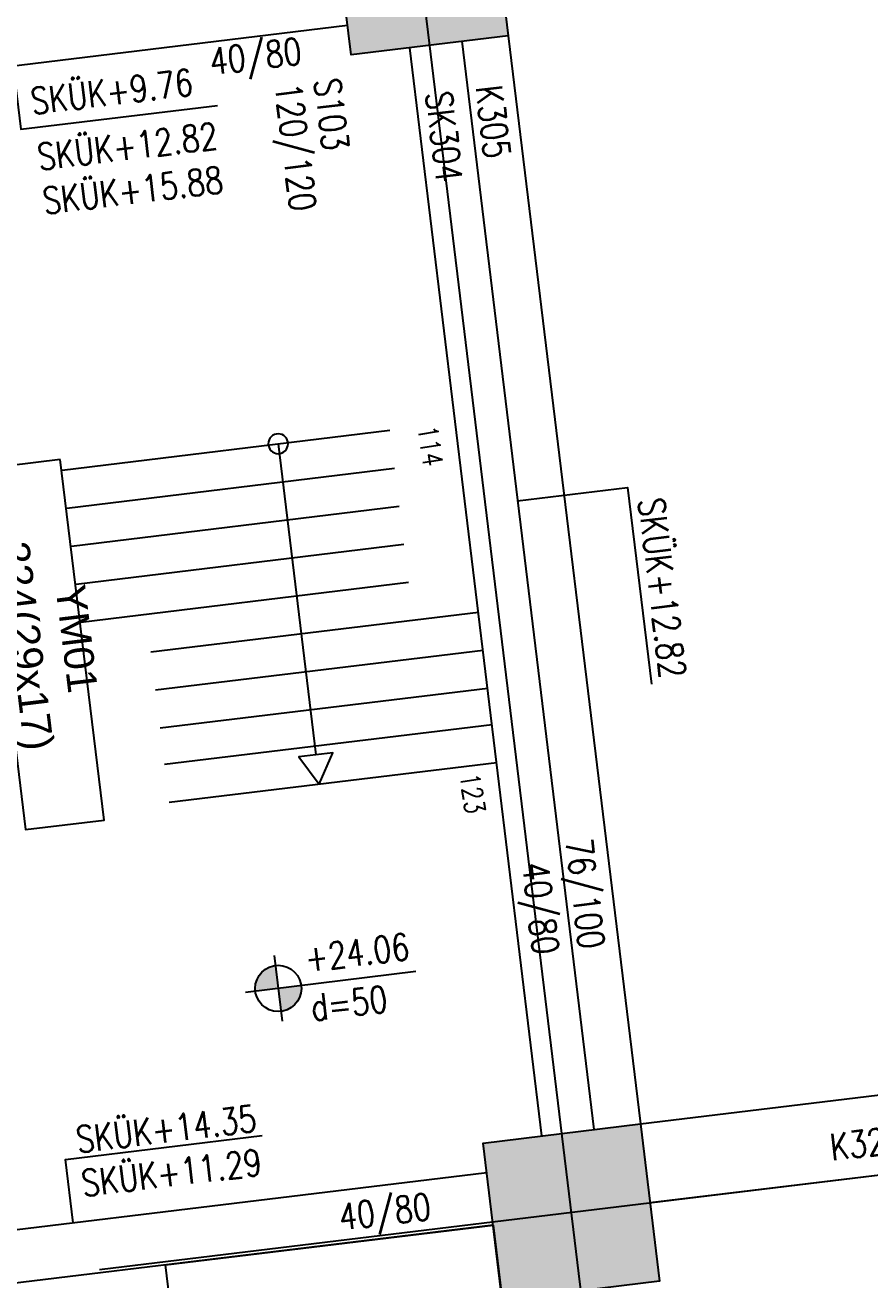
# Model space of a CAD drawing. Header units: millimetres. Extents: x 400382 to 401276, y 4543898 to 4544126.
# Drawn here: x 400465.78 to 400472.18, y 4544067.53 to 4544077.03 of the extents above; entities that cross this region are included whole.
import ezdxf
from ezdxf.enums import TextEntityAlignment as Align

# ---------------------------------------------------------------- set-up
doc = ezdxf.new("R2010")
doc.units = ezdxf.units.MM
for name, pattern in [('AKS', [3, 2.5, -0.25, 0, -0.25]), ('CIZGI', [0.4, 0.25, -0.15]), ('CONTINU', [0]), ('HIDDEN', [0.375, 0.25, -0.125])]:
    doc.linetypes.add(name, pattern=pattern)
for name, color, linetype in [('aks prota', 2, 'AKS'), ('kiriş boyutu prota', 6, 'Continuous'), ('kiriş prota', 6, 'Continuous'), ('kolon prota', 1, 'Continuous'), ('kolon tarama prota', 252, 'Continuous'), ('lkolon prota', 4, 'Continuous'), ('merdiven prota', 2, 'Continuous'), ('metraj prota', 2, 'Continuous'), ('not prota', 2, 'Continuous'), ('PRT-MI-ad_dim', 8, 'Continuous'), ('prt-s-taxis', 7, 'Continuous'), ('st-s_level (kot)', 6, 'Continuous'), ('st-s_levelmark (kot işareti)', 4, 'Continuous'), ('st_s_not çizgisi', 4, 'CIZGI'), ('temel prota', 6, 'Continuous'), ('tkolon prota', 6, 'Continuous'), ('tnot prota', 4, 'Continuous')]:
    doc.layers.add(name, color=color, linetype=linetype)
doc.styles.add('OLCU', font='romanstw.shx')
doc.styles.add('PRT-MI-a_Arial', font='Arial.ttf', dxfattribs={"height": 30})
doc.styles.add('TKIRIS', font='romanstw.shx')
doc.styles.add('tkolon', font='romanstw.shx')
doc.styles.add('TNOT', font='romanstw.shx', dxfattribs={"width": 0.8, "height": 250})

# ---------------------------------------------------------------- blocks, each defined once
blk = doc.blocks.new('PLAN_KOT')
at = {"layer": 'st-s_levelmark (kot işareti)'}
h = blk.add_hatch(color=256, dxfattribs=at)
h.paths.add_polyline_path([(0, 17.5, 0.414214), (-17.5, 0), (0, 0)])
h.paths.add_polyline_path([(17.5, 0), (0, 0), (0, -17.5, 0.414214)])
for p, q in [((0, 25), (0, -25)), ((105, 0), (-25, 0))]:
    blk.add_line(p, q, dxfattribs=at)
blk.add_circle((0, 0), 17.5, dxfattribs=at)
at = {"layer": 'st-s_level (kot)', "color": 6, "style": 'OLCU', "width": 0.8}
for tag, p in [('KOT', (22.67, 9.78)), ('DÖŞEME_KALINLIĞI', (22.67, -27.63))]:
    blk.add_attdef(tag, p, '', height=20, dxfattribs=at)
blk = doc.blocks.new('Stair_Anotation')
at = {"color": 0, "style": 'PRT-MI-a_Arial'}
blk.add_attdef('M.ADI', text='', height=0.2, dxfattribs=at).set_placement((0, 0), align=Align.BOTTOM_CENTER)
blk.add_attdef('BAS.SAYI-(EN-RIHT)', text='', height=0.2, dxfattribs=at).set_placement((0, -0.08), align=Align.TOP_CENTER)
blk = doc.blocks.new('*U86')
at = {"layer": 'metraj prota', "color": 4}
blk.add_lwpolyline([(-259.64, 0), (-237.14, 12.99), (-237.14, -12.99)], close=True, dxfattribs=at)
blk.add_lwpolyline([(0, 0), (-237.14, 0)], dxfattribs=at)
blk.add_circle((0, 0), 7.5, dxfattribs=at)

msp = doc.modelspace()

# ---------------------------------------------------------------- hatches: boundary and pattern name
at = {"layer": 'kolon tarama prota'}
h = msp.add_hatch(color=256, dxfattribs=at)
h.dxf.hatch_style = 1
h.paths.add_polyline_path([(400469.29681, 4544078.13713), (400469.44148, 4544076.94588), (400468.25023, 4544076.80122), (400468.10557, 4544077.99247)])
h = msp.add_hatch(color=256, dxfattribs=at)
h.dxf.hatch_style = 1
h.paths.add_polyline_path([(400470.44206, 4544068.70641), (400470.58673, 4544067.51517), (400469.39548, 4544067.3705), (400469.25081, 4544068.56175)])

# ---------------------------------------------------------------- linework, layer by layer
at = {"layer": 'aks prota', "ltscale": 10}
for p, q in [((400478.19815, 4543999.86073), (400465.80236, 4544101.93564)), ((400436.46455, 4544063.97584), (400482.82396, 4544069.60564))]:
    msp.add_line(p, q, dxfattribs=at)
at = {"layer": 'kiriş prota'}
for p, q in [((400469.08911, 4544076.90309), (400470.0897, 4544068.66362)), ((400468.69203, 4544076.85487), (400469.69261, 4544068.6154)), ((400470.44206, 4544068.70641), (400479.27716, 4544069.77933)), ((400470.51439, 4544068.11079), (400472.99616, 4544068.41217))]:
    msp.add_line(p, q, dxfattribs=at)
for points in [[(400462.56468, 4544076.3374), (400468.22311, 4544077.02455)], [(400469.44148, 4544076.94588), (400470.44206, 4544068.70641)], [(400466.04861, 4544073.73703), (400465.45299, 4544073.6647), (400465.78451, 4544070.93471), (400466.38014, 4544071.00704), (400466.04861, 4544073.73703)], [(400469.27812, 4544068.33693), (400463.61969, 4544067.64978)], [(400469.32634, 4544067.93984), (400463.66791, 4544067.25269)]]:
    msp.add_lwpolyline(points, dxfattribs=at)
msp.add_lwpolyline([(400469.32634, 4544067.93984), (400469.68722, 4544064.96815), (400467.20545, 4544064.66677), (400466.84457, 4544067.63846)], close=True, dxfattribs=at)
at = {"layer": 'kolon prota', "color": 1}
for points in [[(400469.29681, 4544078.13713), (400469.44148, 4544076.94588), (400468.25023, 4544076.80122), (400468.10557, 4544077.99247)], [(400470.44206, 4544068.70641), (400470.58673, 4544067.51517), (400469.39548, 4544067.3705), (400469.25081, 4544068.56175)]]:
    msp.add_lwpolyline(points, close=True, dxfattribs=at)
at = {"layer": 'merdiven prota', "linetype": 'HIDDEN', "ltscale": 10}
for p, q in [((400466.06328, 4544073.65736), (400469.0414, 4544074.01901)), ((400466.09824, 4544073.36947), (400469.07636, 4544073.73113)), ((400466.1332, 4544073.08159), (400469.11132, 4544073.44324)), ((400466.16816, 4544072.7937), (400469.14628, 4544073.15536)), ((400466.20312, 4544072.50582), (400469.18124, 4544072.86747))]:
    msp.add_line(p, q, dxfattribs=at)
for points in [[(400469.21643, 4544072.57772), (400466.23808, 4544072.21796)], [(400469.25139, 4544072.28983), (400466.27304, 4544071.93007)], [(400469.28635, 4544072.00195), (400466.308, 4544071.64219)], [(400469.31955, 4544071.72855), (400466.3412, 4544071.36879)], [(400469.35432, 4544071.44064), (400466.37597, 4544071.08088)]]:
    msp.add_lwpolyline(points, dxfattribs=at)
at = {"layer": 'not prota', "ltscale": 0.1}
for points in [[(400465.6922, 4544076.7172), (400465.75052, 4544076.237), (400467.23958, 4544076.41783)], [(400469.51175, 4544073.42278), (400470.34432, 4544073.52389), (400470.52515, 4544072.03483)], [(400466.14559, 4544067.95652), (400466.08727, 4544068.43672), (400467.57633, 4544068.61755)]]:
    msp.add_lwpolyline(points, dxfattribs=at)
at = {"layer": 'temel prota'}
msp.add_lwpolyline([(400470.51439, 4544068.11079), (400470.51393, 4544068.11073)], dxfattribs=at)

# ---------------------------------------------------------------- block references
at = {"layer": 'PRT-MI-ad_dim', "xscale": -0.01, "yscale": 0.01, "zscale": 0.01, "rotation": 276.8874666760134}
msp.add_blockref('*U86', (400467.69881, 4544073.85597), dxfattribs=at)
at = {"layer": 'prt-s-taxis'}
ref = msp.add_blockref('Stair_Anotation', (400465.99515, 4544072.34932), dxfattribs=dict(at, xscale=-1.125, yscale=1.125, zscale=1.125, rotation=276.9239939242059))
ref.add_attrib('M.ADI', 'YM01', dxfattribs={"layer": '0', "color": 0, "height": 0.225, "rotation": 276.923994, "style": 'PRT-MI-a_Arial'}).set_placement((400465.99406, 4544072.35831), align=Align.BOTTOM_CENTER)
ref.add_attrib('BAS.SAYI-(EN-RIHT)', '224(29x17)', dxfattribs={"layer": '0', "color": 0, "height": 0.225, "rotation": 276.923994, "style": 'PRT-MI-a_Arial'}).set_placement((400465.90558, 4544072.3403), align=Align.TOP_CENTER)
at = {"layer": 'st-s_level (kot)', "linetype": 'CONTINU', "ltscale": 0.1, "xscale": 0.01, "yscale": 0.01, "zscale": 0.01, "rotation": 6.923993958853108}
msp.add_blockref('PLAN_KOT', (400467.69955, 4544069.73265), dxfattribs=at).add_auto_attribs({'KOT': '+24.06', 'DÖŞEME_KALINLIĞI': 'd=50'})

# ---------------------------------------------------------------- texts
at = {"layer": 'kiriş boyutu prota', "ltscale": 0.05, "style": 'TKIRIS', "width": 0.8}
for s, rotation, p in [('40/80', 6.923994, (400467.87396, 4544076.83273)), ('76/100', 276.923994, (400470.07438, 4544070.03401)), ('40/80', 276.923994, (400469.72853, 4544069.99201)), ('40/80', 6.923994, (400468.8531, 4544068.08434))]:
    msp.add_text(s, height=0.2, rotation=rotation, dxfattribs=at).set_placement(p, align=Align.MIDDLE_RIGHT)
at = {"layer": 'kiriş prota', "ltscale": 0.05, "style": 'TKIRIS', "width": 0.8}
for s, rotation, p in [('SK304', 276.923994, (400468.9134, 4544076.52367)), ('K305', 276.923994, (400469.29326, 4544076.5698)), ('K322', 6.923994, (400471.87771, 4544068.52819))]:
    msp.add_text(s, height=0.2, rotation=rotation, dxfattribs=at).set_placement(p, align=Align.MIDDLE_LEFT)
at = {"layer": 'lkolon prota', "style": 'tkolon', "width": 0.8}
msp.add_text('120/120', height=0.2, rotation=276.923994, dxfattribs=at).set_placement((400467.67236, 4544076.57402))
at = {"layer": 'st_s_not çizgisi', "ltscale": 0.05, "style": 'tkolon', "width": 0.8}
for s, p in [('114', (400468.82682, 4544073.9924)), ('123', (400469.14616, 4544071.36112))]:
    msp.add_text(s, height=0.15, rotation=278.921411, dxfattribs=at).set_placement(p, align=Align.MIDDLE_LEFT)
at = {"layer": 'tkolon prota', "style": 'tkolon', "width": 0.8}
msp.add_text('S103', height=0.2, rotation=276.923994, dxfattribs=at).set_placement((400467.97017, 4544076.61019))
at = {"layer": 'tnot prota', "style": 'TNOT', "width": 0.8}
for s, rotation, p in [('SKÜK+9.76', 6.923992, (400465.82568, 4544076.44759)), ('SKÜK+12.82', 6.923992, (400465.87691, 4544076.0257)), ('SKÜK+15.88', 6.923992, (400465.91739, 4544075.69241)), ('SKÜK+12.82', 276.923996, (400470.52314, 4544073.44487)), ('SKÜK+14.35', 6.923992, (400466.16995, 4544068.58542)), ('SKÜK+11.29', 6.923992, (400466.21016, 4544068.25431))]:
    msp.add_text(s, height=0.2, rotation=rotation, dxfattribs=at).set_placement(p, align=Align.MIDDLE_LEFT)

doc.saveas('drawing.dxf')
